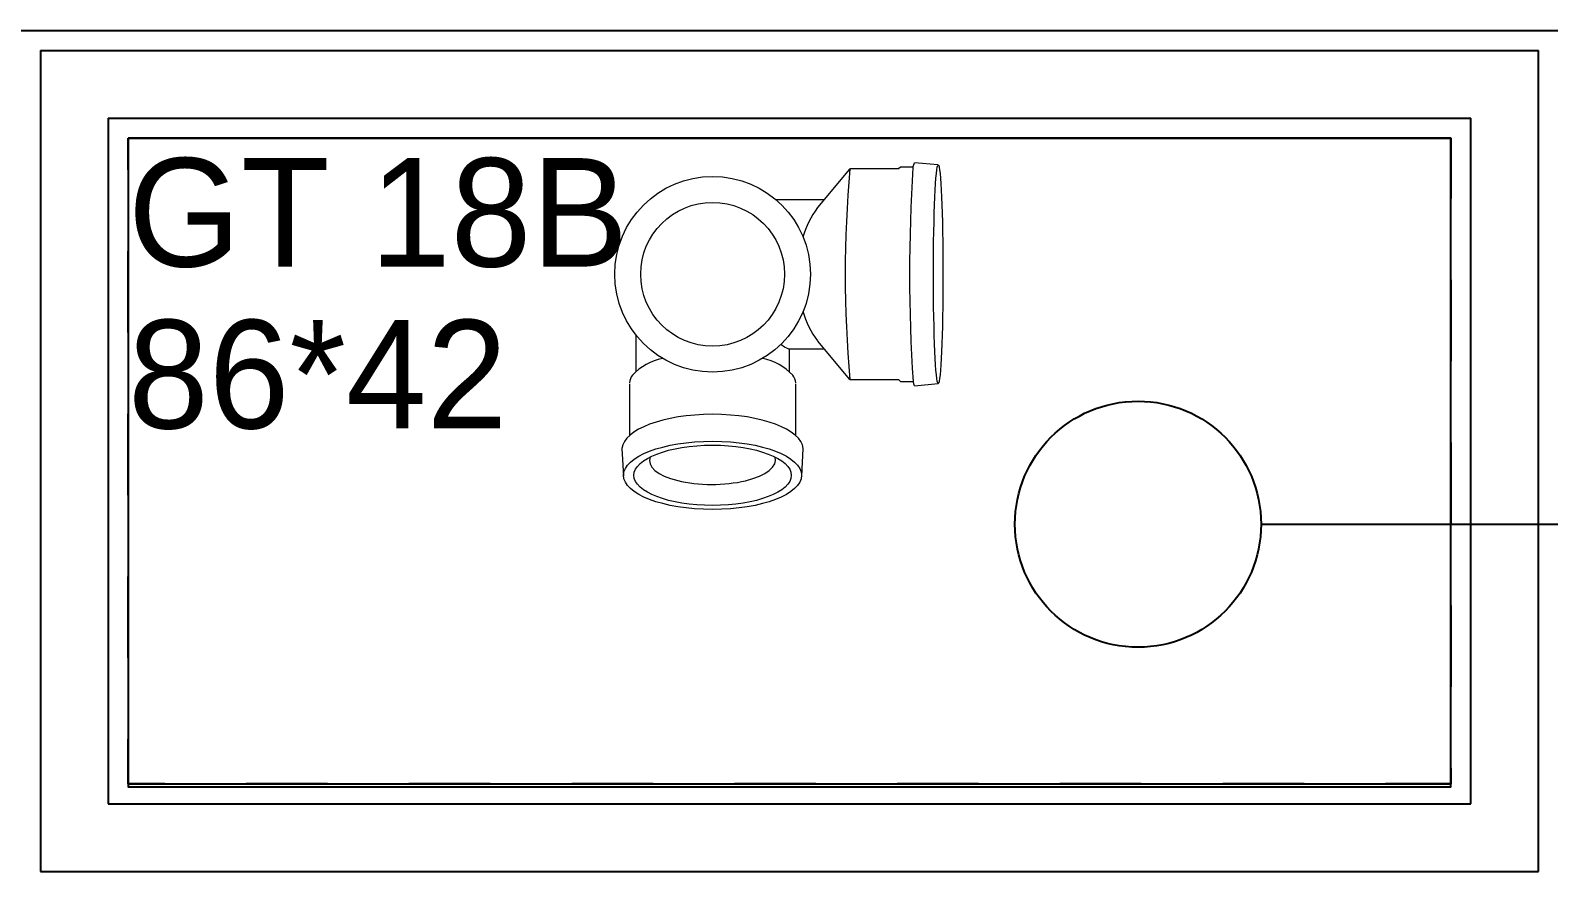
# Model space of a CAD drawing. Header units: centimetres. Extents: x -58072 to 12532, y -30603 to 6224.
# Drawn here: x 11581.7 to 11680.4, y 4331.9 to 4387.3 of the extents above; entities that cross this region are included whole.
import ezdxf

# ---------------------------------------------------------------- set-up
doc = ezdxf.new("R2010")
doc.units = ezdxf.units.CM
doc.linetypes.add('ISO-03', pattern=[1.5, 0.6, -0.9])
doc.linetypes.add('VW-01', pattern=[0.41656, 0.20828, -0.20828])
for name, color, linetype in [('B Aménagement intérieur', 252, 'Continuous'), ('B Général', 252, 'Continuous'), ('C ANNOTATIONS-textes-numérotation gaine', 252, 'ISO-03'), ('D SURFACES-shab', 252, 'Continuous'), ('F REMPLISSAGE-vert clair', 252, 'Continuous'), ('F REMPLISSAGE-vert foncé', 252, 'Continuous'), ('prlm-EAU-CHU', 42, 'Continuous'), ('prlm-GT', 242, 'Continuous'), ('prlm-VMC', 93, 'Continuous')]:
    doc.layers.add(name, color=color, linetype=linetype)
doc.layers.add('prlm-ELEC-CFO', color=1, linetype='Continuous', lineweight=25)
doc.styles.add('Eurostile', font='Eurosti.TTF')

# ---------------------------------------------------------------- blocks, each defined once
blk = doc.blocks.new('B 60.Groupe-18-1')
at = {"layer": 'D SURFACES-shab', "lineweight": 18, "flags": 128}
blk.add_lwpolyline([(11934.445, 4314.389), (11934.445, 4883.389), (11539.447, 4883.389), (11539.447, 4568.509), (11449.443, 4568.509), (11449.443, 4387.289), (11681.042, 4387.289), (11681.042, 4314.389)], close=True, dxfattribs=at)
blk = doc.blocks.new('B 60.Groupe-42-1')
at = {"layer": 'B Général', "linetype": 'VW-01', "ltscale": 25.4, "flags": 128}
blk.add_lwpolyline([(11588.042, 4380.289), (11674.042, 4380.289), (11674.042, 4338.289), (11588.042, 4338.289)], close=True, dxfattribs=at)
at = {"layer": 'C ANNOTATIONS-textes-numérotation gaine', "insert": (11588.042, 4378.984), "char_height": 7.0556, "width": 37, "attachment_point": 1, "line_spacing_factor": 0.894578, "style": 'Eurostile'}
blk.add_mtext('GT 18B\\P86*42', dxfattribs=at)
blk = doc.blocks.new('xi.aam22')
at = {"layer": 'prlm-EAU-CHU', "color": 0, "lineweight": 13}
for p, q in [((-5.799, 13.123), (-5.89, 11.331)), ((5.89, 11.331), (5.799, 13.123)), ((-5.41, 10.463), (-5.41, 7.114)), ((5.41, 7.114), (5.41, 10.463)), ((-13.12, 7.25), (-14.668, 7.106)), ((-13.12, 7.25), (-13.031, 6.97)), ((-12.219, 6.97), (-13.031, 6.97)), ((-12.093, 6.85), (-12.219, 6.97)), ((-8.922, 6.85), (-12.093, 6.85)), ((-6.828, 4.34), (-8.907, 6.841)), ((-5, 6.323), (-5, 4.87)), ((5, 3.931), (5, 6.323)), ((-7.269, 4.87), (-4.958, 4.867)), ((-8.907, -6.841), (-6.828, -4.34)), ((-4.091, -4.87), (-7.269, -4.87)), ((-12.219, -6.97), (-12.093, -6.85)), ((-12.093, -6.85), (-8.922, -6.85)), ((-14.668, -7.106), (-13.12, -7.25)), ((-13.028, -6.944), (-13.12, -7.25)), ((-13.031, -6.97), (-12.219, -6.97))]:
    blk.add_line(p, q, dxfattribs=at)
at = {"layer": 'prlm-EAU-CHU', "color": 0, "lineweight": 13, "flags": 128}
blk.add_lwpolyline([(-4.958, 4.867), (-4.86, 4.836), (-4.68, 4.729), (-4.43, 4.564)], dxfattribs=at)
at = {"layer": 'prlm-EAU-CHU', "color": 0, "lineweight": 13}
for radius in [6.36, 4.675]:
    blk.add_circle((0, 0), radius, dxfattribs=at)
for centre, radius, start, end in [((-119.647, -0.014), 106.844, 356.28096, 3.74771), ((-4.475, 7.136), 0.936, 184.66048, 218.12589), ((4.475, 7.136), 0.936, 321.87411, 355.33952), ((-87.178, 0), 78.555, 354.99745, 5.00255), ((-2.54, 9.094), 3.683, 223.50702, 258.77599), ((2.54, 9.094), 3.683, 281.22401, 316.49298), ((-11.683, 0.728), 6.052, 16.13317, 36.55417), ((-11.683, -0.728), 6.052, 323.44583, 343.86683)]:
    blk.add_arc(centre, radius, start, end, dxfattribs=at)
for centre, major_axis, ratio in [((0, 13.073), (5.789, 0), 0.383426), ((0, 13.073), (5.115, 0), 0.383329), ((-14.667, 0), (0, -7.101), 0.043635)]:
    blk.add_ellipse(centre, major_axis=major_axis, ratio=ratio, dxfattribs=at)
for centre, major_axis, ratio, start_param, end_param in [((0.001, 12.093), (-4.098, -0.028), 0.383971, 2.986035, 6.398097), ((0, 11.414), (-5.894, 0), 0.391508, 0.036281, 3.105311)]:
    blk.add_ellipse(centre, major_axis=major_axis, ratio=ratio, start_param=start_param, end_param=end_param, dxfattribs=at)

msp = doc.modelspace()

# ---------------------------------------------------------------- linework, layer by layer
at = {"layer": 'B Aménagement intérieur', "linetype": 'Continuous'}
for p, q in [((11581.042, 4387.289), (11681.042, 4387.289)), ((11588.042, 4380.289), (11588.042, 4338.289)), ((11588.042, 4380.289), (11674.042, 4380.289)), ((11674.042, 4338.289), (11674.042, 4380.289)), ((11588.042, 4338.289), (11674.042, 4338.289))]:
    msp.add_line(p, q, dxfattribs=at)
at = {"layer": 'F REMPLISSAGE-vert clair'}
for p, q in [((11582.342, 4385.989), (11582.342, 4332.589)), ((11582.342, 4385.989), (11679.742, 4385.989)), ((11679.742, 4332.589), (11679.742, 4385.989)), ((11586.742, 4381.589), (11586.742, 4336.989)), ((11586.742, 4381.589), (11675.342, 4381.589)), ((11675.342, 4336.989), (11675.342, 4381.589)), ((11586.742, 4336.989), (11675.342, 4336.989)), ((11582.342, 4332.589), (11679.742, 4332.589))]:
    msp.add_line(p, q, dxfattribs=at)
at = {"layer": 'F REMPLISSAGE-vert foncé', "linetype": 'Continuous'}
for p, q in [((11581.042, 4387.289), (11681.042, 4387.289)), ((11588.042, 4380.289), (11588.042, 4338.289)), ((11588.042, 4380.289), (11674.042, 4380.289)), ((11674.042, 4338.289), (11674.042, 4380.289)), ((11588.042, 4338.289), (11674.042, 4338.289))]:
    msp.add_line(p, q, dxfattribs=at)
at = {"layer": 'F REMPLISSAGE-vert foncé'}
for p, q in [((11582.342, 4385.989), (11582.342, 4332.589)), ((11582.342, 4385.989), (11679.742, 4385.989)), ((11679.742, 4332.589), (11679.742, 4385.989)), ((11586.742, 4381.589), (11586.742, 4336.989)), ((11586.742, 4381.589), (11675.342, 4381.589)), ((11675.342, 4336.989), (11675.342, 4381.589)), ((11586.742, 4336.989), (11675.342, 4336.989)), ((11582.342, 4332.589), (11679.742, 4332.589))]:
    msp.add_line(p, q, dxfattribs=at)
at = {"layer": 'prlm-ELEC-CFO', "lineweight": 13}
msp.add_spline([(11674.18, 4391.137), (11734.065, 4388.541), (11786.745, 4328.33)], degree=3, dxfattribs=at)
at = {"layer": 'prlm-GT'}
msp.add_lwpolyline([(11588.042, 4380.289), (11588.042, 4338.113), (11674.042, 4338.113), (11674.042, 4380.289)], close=True, dxfattribs=at)
at = {"layer": 'prlm-VMC'}
msp.add_lwpolyline([(11661.698, 4355.178), (11681.042, 4355.178)], dxfattribs=at)
msp.add_circle((11653.698, 4355.178), 8, dxfattribs=at)

# ---------------------------------------------------------------- block references
at = {"layer": 'B Aménagement intérieur'}
msp.add_blockref('B 60.Groupe-18-1', (0, 0), dxfattribs=at)
at = {"layer": 'C ANNOTATIONS-textes-numérotation gaine'}
msp.add_blockref('B 60.Groupe-42-1', (0, 0), dxfattribs=at)
at = {"layer": 'prlm-EAU-CHU', "ltscale": 25, "rotation": 180}
msp.add_blockref('xi.aam22', (11626.042, 4371.43), dxfattribs=at)

doc.saveas('drawing.dxf')
